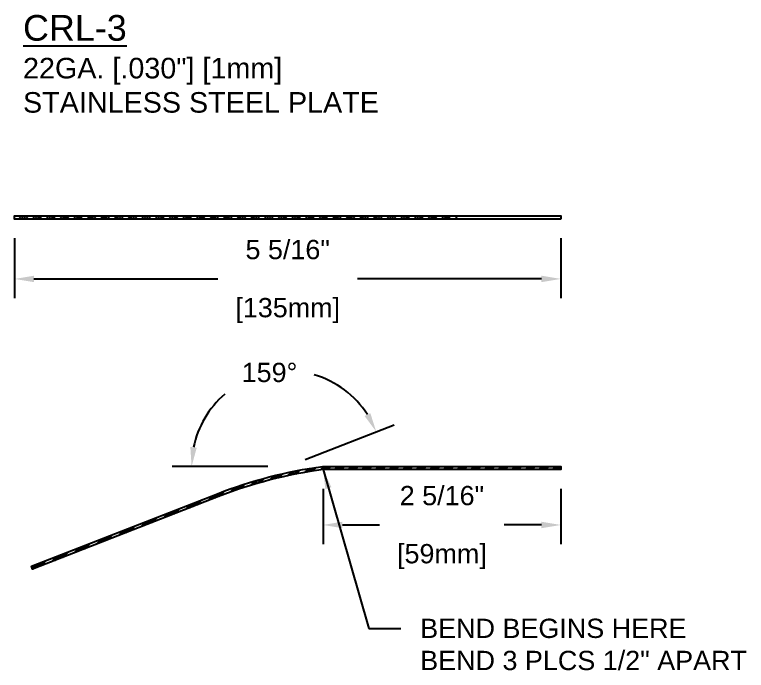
# Model space of a CAD drawing. Header units: inches. Extents: x -4 to 31.4, y -4.3 to 4.6.
# Drawn here: x 24.32 to 31.43, y -3.5 to 2.88 of the extents above; entities that cross this region are included whole.
import ezdxf

# ---------------------------------------------------------------- set-up
doc = ezdxf.new("R2010")
doc.units = ezdxf.units.IN
doc.header["$MEASUREMENT"] = 0
for name, color, linetype in [('Dimensions', 3, 'Continuous'), ('Metals', 7, 'Continuous'), ('Text', 2, 'Continuous')]:
    doc.layers.add(name, color=color, linetype=linetype)
doc.styles.add('Arial', font='arial.ttf')
doc.dimstyles.new('Arial', dxfattribs={"dimtxt": 0.1875, "dimasz": 0.1875, "dimexe": 0.1875, "dimexo": 0.1875, "dimgap": 0.1875, "dimtad": 0, "dimtih": 1, "dimtoh": 1, "dimdec": 4, "dimzin": 0, "dimdsep": 46, "dimlunit": 4, "dimtxsty": 'Arial', "dimcen": 0.09, "dimadec": 0, "dimazin": 0, "dimtfac": 1, "dimtdec": 4, "dimtofl": 0, "dimtmove": 0, "dimatfit": 3, "dimfxl": 0, "dimfrac": 2, "dimtolj": 1, "dimtzin": 0, "dimarcsym": 0})

# ---------------------------------------------------------------- blocks, each defined once
blk = doc.blocks.new('*D15')
at = {"layer": 'Defpoints', "color": 0}
for p in [(24.3158, 0.8867), (29.6283, 0.8867), (29.6283, 0.3039)]:
    blk.add_point(p, dxfattribs=at)
at = {"layer": 'Dimensions', "color": 0, "lineweight": -2}
for p, q in [((24.3158, 0.6992), (24.3158, 0.1164)), ((29.6283, 0.6992), (29.6283, 0.1164)), ((24.5033, 0.3039), (26.2924, 0.3039)), ((29.4408, 0.3039), (27.6516, 0.3039))]:
    blk.add_line(p, q, dxfattribs=at)
at = {"layer": 'Dimensions', "color": 0}
for points in [[(24.5033, 0.3352), (24.5033, 0.2727), (24.3158, 0.3039)], [(29.4408, 0.3352), (29.4408, 0.2727), (29.6283, 0.3039)]]:
    blk.add_solid(points, dxfattribs=at)
at = {"layer": 'Dimensions', "color": 0, "char_height": 0.1875, "attachment_point": 5, "style": 'Arial'}
for s, insert in [('\\A1;5 5/16"', (26.972, 0.5884)), ('\\A1;[135mm]', (26.972, -0.0037))]:
    blk.add_mtext(s, dxfattribs=dict(at, insert=insert))
blk = doc.blocks.new('*D24')
at = {"layer": 'Defpoints', "color": 0}
for p in [(27.316, -1.5511), (29.6283, -1.5511), (29.6283, -2.0899)]:
    blk.add_point(p, dxfattribs=at)
at = {"layer": 'Dimensions', "color": 0, "lineweight": -2}
for p, q in [((27.316, -1.7386), (27.316, -2.2774)), ((29.6283, -1.7386), (29.6283, -2.2774)), ((27.5035, -2.0899), (27.8654, -2.0899)), ((29.4408, -2.0899), (29.0789, -2.0899))]:
    blk.add_line(p, q, dxfattribs=at)
at = {"layer": 'Dimensions', "color": 0}
for points in [[(27.5035, -2.0586), (27.5035, -2.1211), (27.316, -2.0899)], [(29.4408, -2.0586), (29.4408, -2.1211), (29.6283, -2.0899)]]:
    blk.add_solid(points, dxfattribs=at)
at = {"layer": 'Dimensions', "color": 0, "char_height": 0.1875, "attachment_point": 5, "style": 'Arial'}
for s, insert in [('\\A1;2 5/16"', (28.4721, -1.8054)), ('\\A1;[59mm]', (28.4721, -2.3976))]:
    blk.add_mtext(s, dxfattribs=dict(at, insert=insert))
blk = doc.blocks.new('*D25')
at = {"layer": 'Defpoints', "color": 0}
for p in [(27.2202, -0.6261), (27.3141, -1.5211), (29.6283, -1.5211), (26.2878, -1.7864), (24.4801, -2.492)]:
    blk.add_point(p, dxfattribs=at)
at = {"layer": 'Dimensions', "color": 0, "lineweight": -2}
for p, q in [((27.1419, -1.453), (28.0083, -1.1148)), ((26.7798, -1.5211), (25.8497, -1.5211))]:
    blk.add_line(p, q, dxfattribs=at)
for start, end in [(32.89341, 73.5507), (130.78177, 168.42961)]:
    blk.add_arc((26.9673, -1.5211), 0.9301, start, end, dxfattribs=at)
at = {"layer": 'Dimensions', "color": 0}
for points in [[(27.776, -1.0018), (27.7204, -1.0303), (27.8336, -1.1829)], [(26.0872, -1.3377), (26.025, -1.3314), (26.0372, -1.5211)]]:
    blk.add_solid(points, dxfattribs=at)
at = {"layer": 'Dimensions', "color": 0, "insert": (26.7952, -0.6071), "char_height": 0.1875, "attachment_point": 5, "style": 'Arial'}
blk.add_mtext('\\A1;159°', dxfattribs=at)

msp = doc.modelspace()

# ---------------------------------------------------------------- hatches: boundary and pattern name
at = {"layer": 'Metals'}
h = msp.add_hatch(dxfattribs=at)
h.set_pattern_fill('ANSI34', color=256, scale=0.125, style=0)
h.paths.add_polyline_path([(28.628268, 0.886724), (28.628268, 0.916724), (24.315768, 0.916724), (24.315768, 0.886724)])
h = msp.add_hatch(dxfattribs=at)
h.set_pattern_fill('ANSI34', color=256, scale=0.125, style=0)
h.set_pattern_definition([(45, (22.688595, -2.18017), (-0.0662913, 0.0662913), []), (45, (22.71069, -2.18017), (-0.0662913, 0.0662913), []), (45, (22.73279, -2.18017), (-0.0662913, 0.0662913), []), (45, (22.75489, -2.18017), (-0.0662913, 0.0662913), [])])
h.paths.add_polyline_path([(27.314063, -1.52113, 0.06039832), (26.287797, -1.786352), (24.480135, -2.491967), (24.490396, -2.520157), (26.298677, -1.814301, -0.06028509), (27.315993, -1.55113), (29.628268, -1.55113), (29.628268, -1.52113)])

# ---------------------------------------------------------------- linework, layer by layer
msp.add_lwpolyline([(29.628268, 0.886724), (24.315768, 0.886724), (24.315768, 0.916724), (29.628268, 0.916724)], close=True)
msp.add_lwpolyline([(27.315993, -1.55113, 0.06028509), (26.298677, -1.814301), (24.490396, -2.520157), (24.480135, -2.491967), (26.287797, -1.786352, -0.06039832), (27.314063, -1.52113), (29.628268, -1.52113), (29.628268, -1.55113), (27.315768, -1.55113)], format="xyb", dxfattribs=at)

# ---------------------------------------------------------------- texts
at = {"layer": 'Text', "insert": (24.39739, 2.871734), "char_height": 0.25, "width": 5.46875, "attachment_point": 1, "style": 'Arial'}
msp.add_mtext('{\\LCRL-3\\P\\H0.8x;\\l22GA. [.030"] [1mm]\\PSTAINLESS STEEL PLATE}', dxfattribs=at)
at = {"layer": 'Text', "insert": (28.260892, -3.001945), "char_height": 0.1875, "attachment_point": 1, "style": 'Arial'}
msp.add_mtext('\\A1;BEND BEGINS HERE\\PBEND 3 PLCS 1/2" APART', dxfattribs=at)

# ---------------------------------------------------------------- dimensions: what is measured, and where the dimension line sits
at = {"layer": 'Dimensions'}
for base, p1, p2, picture, middle in [((29.628268, 0.30395), (24.315768, 0.886724), (29.628268, 0.886724), '*D15', (26.972018, 0.30395)), ((29.6282676, -2.0898909), (27.3159928, -1.5511298), (29.6282676, -1.5511298), '*D24', (28.4721302, -2.0898909))]:
    dim = msp.add_linear_dim(base=base, p1=p1, p2=p2, dimstyle='Arial', override={"dimdec": 5, "dimpost": '\\X'}, dxfattribs=at)
    dim.commit()
    dim.dimension.update_dxf_attribs({"geometry": picture, "text_midpoint": middle})
dim = msp.add_angular_dim_2l(base=(27.220249, -0.626135), line1=((27.314063, -1.52113), (29.628268, -1.52113)), line2=((24.480135, -2.491967), (26.287797, -1.786352)), dimstyle='Arial', override={"dimdec": 5, "dimpost": '\\X'}, dxfattribs=at)
dim.commit()
dim.dimension.update_dxf_attribs({"geometry": '*D25', "text_midpoint": (26.795182, -0.607119)})

# ---------------------------------------------------------------- leaders
at = {"layer": 'Text', "annotation_type": 0, "has_hookline": 1, "hookline_direction": 0, "text_width": 3.154758}
msp.add_leader([(27.315993, -1.55113), (27.762017, -3.095695), (28.073392, -3.095695)], dimstyle='Arial', override={"dimgap": 0.1875, "dimtad": 0}, dxfattribs=at)

doc.saveas('drawing.dxf')
